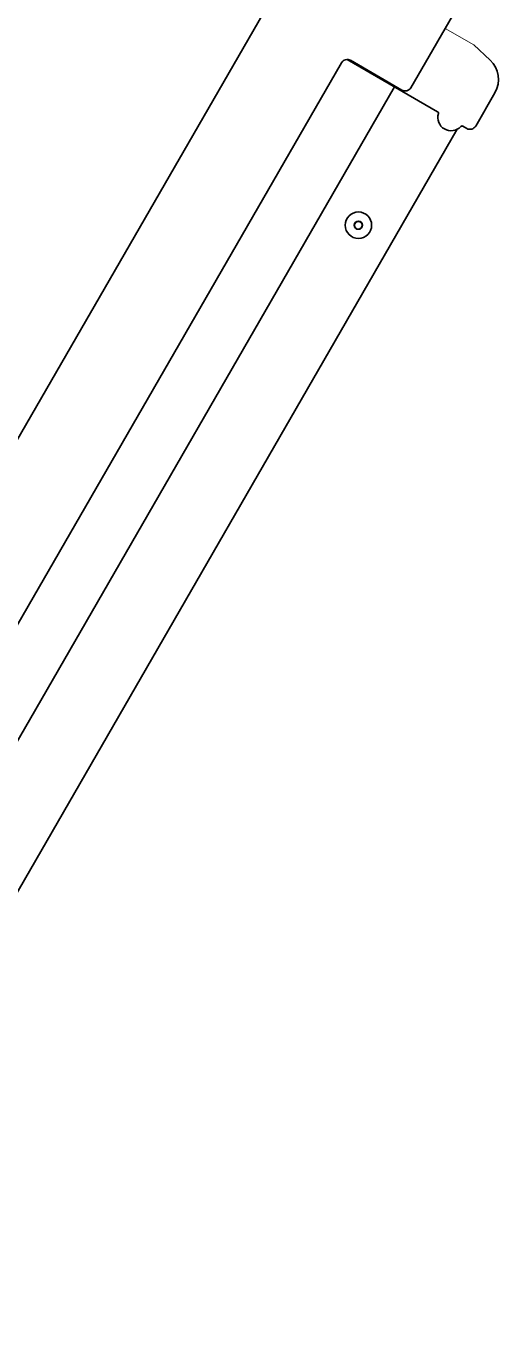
# Model space of a CAD drawing. Extents: x 6769 to 10051, y -94 to 2900.
# Drawn here: x 8436.2 to 8580, y -57 to 335 of the extents above; entities that cross this region are included whole.
import ezdxf

# ---------------------------------------------------------------- set-up
doc = ezdxf.new("R2010")
doc.units = 0
doc.header["$LTSCALE"] = 5
doc.layers.get('0').update_dxf_attribs({"linetype": 'CONTINUOUS', "lineweight": 0})
doc.layers.add('1', color=7, linetype='CONTINUOUS', true_color=0xffffff)

msp = doc.modelspace()

# ---------------------------------------------------------------- linework, layer by layer
msp.add_line((8571.72, 329.28), (8563.06, 334.28))
at = {"layer": '1', "color": 7, "linetype": 'Continuous', "lineweight": 35}
for p, q in [((8535.56, 386.65), (8279.41, -57.01)), ((8571, 348.03), (8552.71, 316.36)), ((8571.72, 329.28), (8576.64, 324.7)), ((8531.66, 323.89), (8340.16, -7.79)), ((8533.43, 324.89), (8560.78, 309.1)), ((8549.98, 315.63), (8534.39, 324.63)), ((8547.76, 316.62), (8354.52, -18.1)), ((8578.11, 314.84), (8572.29, 304.77)), ((8374.19, -29.66), (8566.72, 303.82)), ((8568.38, 304.72), (8569.56, 304.04))]:
    msp.add_line(p, q, dxfattribs=at)
for radius in [4, 1.25, 1.15]:
    msp.add_circle((8536.8, 274.8), radius, dxfattribs=at)
for centre, radius, start, end in [((8533.39, 322.89), 2, 60, 150), ((8550.98, 317.36), 2, 240, 330), ((8564.83, 307.34), 4, 162.8113, 317.1887)]:
    msp.add_arc(centre, radius, start, end, dxfattribs=at)
for centre, major_axis, ratio, start_param, end_param in [((8571.18, 318.84), (-7.73, -2.07), 0.999924, 2.356233, 3.700158), ((8560.53, 308.67), (0.478, -0.148), 0.99996, 0.000009, 1.347213), ((8568.13, 304.28), (-0.34, -0.367), 0.99996, 3.365186, 4.71185), ((8568.13, 304.29), (-0.367, 0.34), 0.99996, 4.935981, 6.283185), ((8570.56, 305.77), (0.52, -1.93), 0.999924, 5.497825, 7.068545)]:
    msp.add_ellipse(centre, major_axis=major_axis, ratio=ratio, start_param=start_param, end_param=end_param, dxfattribs=at)
msp.add_open_spline([(8560.78, 309.1), (8560.81, 309.09), (8560.85, 309.06), (8560.89, 309.02), (8560.93, 308.98), (8560.94, 308.95), (8560.97, 308.91), (8560.99, 308.88), (8561.01, 308.83), (8561.01, 308.8), (8561.03, 308.75), (8561.03, 308.72), (8561.03, 308.66), (8561.03, 308.63), (8561.02, 308.59), (8561.02, 308.58), (8561.02, 308.55), (8561.01, 308.54), (8561.01, 308.52)], degree=3, knots=[0, 0, 0, 0, 0.125, 0.25, 0.25, 0.375, 0.375, 0.5, 0.5, 0.625, 0.625, 0.75, 0.75, 0.875, 0.875, 0.9375, 0.9375, 1, 1, 1, 1], dxfattribs=at)

doc.saveas('drawing.dxf')
